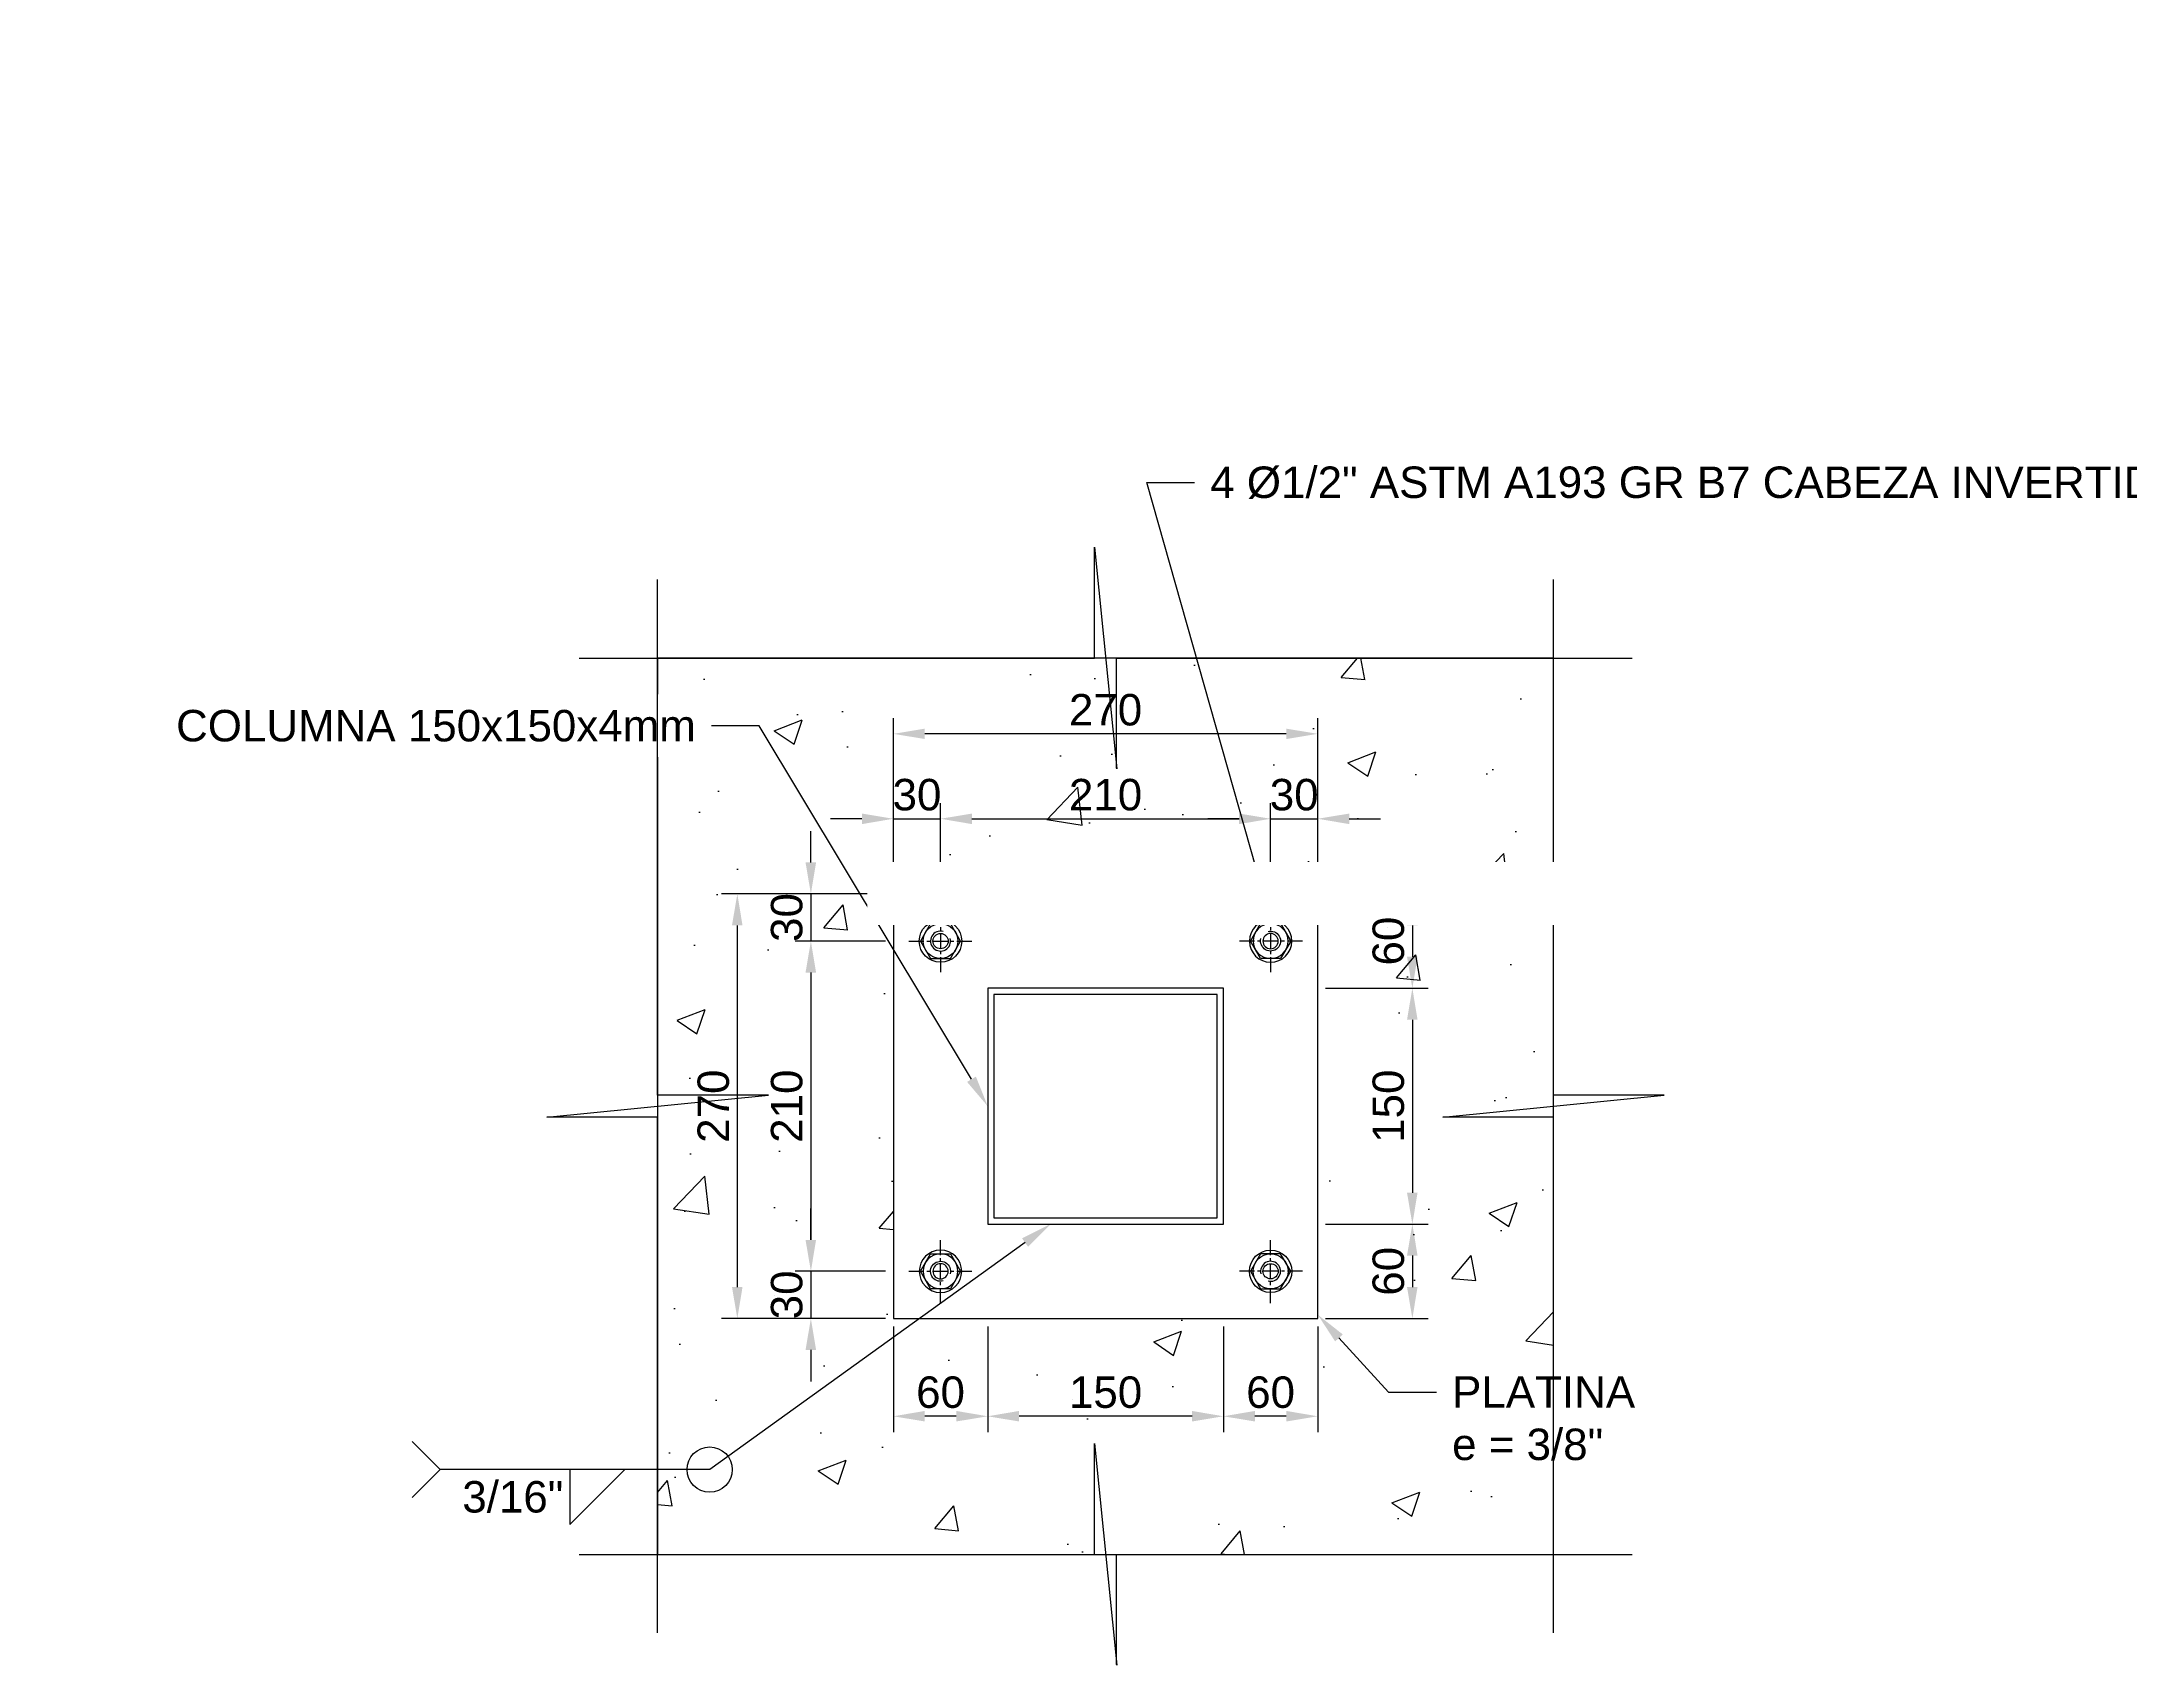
# Model space of a CAD drawing. Header units: millimetres. Extents: x -1367288 to 157996, y -18171 to 61708.
# Drawn here: x 43930 to 45259, y 14261 to 15294 of the extents above; entities that cross this region are included whole.
import ezdxf
from ezdxf import colors
from ezdxf.entities.mleader import LeaderData, LeaderLine
from ezdxf.enums import TextEntityAlignment as Align
from ezdxf.math import Vec2, Vec3

# ---------------------------------------------------------------- set-up
doc = ezdxf.new("R2010")
doc.units = ezdxf.units.MM
doc.header["$LTSCALE"] = 0.3
doc.linetypes.add('CENTER', pattern=[50.8, 31.75, -6.35, 6.35, -6.35])
for name, color, linetype in [('EE-CENTROS', 8, 'CENTER'), ('EE-TEXTO 2', 2, 'Continuous'), ('SIM-CONCRETO', 8, 'Continuous'), ('SIM-COTAS', 1, 'Continuous'), ('SIM-PLATINAS', 2, 'Continuous'), ('SIM-PTE 150x150x4mm', 114, 'Continuous')]:
    doc.layers.add(name, color=color, linetype=linetype)
doc.styles.add('ARIAL EE', font='arial.ttf')
doc.styles.get("Standard").update_dxf_attribs({"font": 'arial.ttf'})
doc.dimstyles.new('EE 1_STANDAR', dxfattribs={"dimtxt": 2, "dimasz": 2, "dimexe": 1, "dimexo": 0.5, "dimgap": 0.5, "dimtad": 1, "dimdec": 0, "dimdsep": 46, "dimtxsty": 'ARIAL EE', "dimcen": 1.5, "dimclrd": 256, "dimclre": 256, "dimclrt": 2, "dimadec": 0, "dimazin": 0, "dimtfac": 1, "dimtdec": 0, "dimtix": 1, "dimtmove": 0, "dimatfit": 2, "dimfxl": 1, "dimlwd": -1, "dimlwe": -1, "dimarcsym": 0})

# ---------------------------------------------------------------- blocks, each defined once
blk = doc.blocks.new('TUERCA 1-2')
blk.add_lwpolyline([(-6.4, 11.1), (-12.8, 0), (-6.4, -11.1), (6.4, -11.1), (12.8, 0), (6.4, 11.1)], close=True)
for radius in [13.5, 11.1, 4.85]:
    blk.add_circle((0, 0), radius)
blk.add_arc((0, 0), 6.35, 75, 15)
at = {"layer": 'EE-CENTROS'}
for p, q in [((0, 20.2), (0, -20.2)), ((-20.2, 0), (20.2, 0))]:
    blk.add_line(p, q, dxfattribs=at)
blk = doc.blocks.new('*D646')
at = {"layer": 'SIM-COTAS', "transparency": 16777216}
for p, q in [((44472.3, 14756.7), (44472.3, 14809.5)), ((44502.3, 14756.7), (44502.3, 14809.5)), ((44452.3, 14799.5), (44432.3, 14799.5)), ((44472.3, 14799.5), (44502.3, 14799.5)), ((44522.3, 14799.5), (44542.3, 14799.5))]:
    blk.add_line(p, q, dxfattribs=at)
for points in [[(44452.3, 14802.8), (44452.3, 14796.1), (44472.3, 14799.5)], [(44522.3, 14802.8), (44522.3, 14796.1), (44502.3, 14799.5)]]:
    blk.add_solid(points, dxfattribs=at)
at = {"layer": 'SIM-COTAS', "color": 2, "transparency": 16777216, "insert": (44487.3, 14814.7), "char_height": 20, "attachment_point": 5, "style": 'ARIAL EE'}
blk.add_mtext('30', dxfattribs=at)
blk = doc.blocks.new('*D647')
at = {"layer": 'SIM-COTAS', "transparency": 16777216}
for p, q in [((44419.8, 14771.7), (44419.8, 14791.7)), ((44467.3, 14751.7), (44409.8, 14751.7)), ((44419.8, 14751.7), (44419.8, 14721.7)), ((44467.3, 14721.7), (44409.8, 14721.7)), ((44419.8, 14701.7), (44419.8, 14681.7))]:
    blk.add_line(p, q, dxfattribs=at)
for points in [[(44416.4, 14771.7), (44423.1, 14771.7), (44419.8, 14751.7)], [(44416.4, 14701.7), (44423.1, 14701.7), (44419.8, 14721.7)]]:
    blk.add_solid(points, dxfattribs=at)
at = {"layer": 'SIM-COTAS', "color": 2, "transparency": 16777216, "insert": (44404.5, 14736.7), "char_height": 20, "attachment_point": 5, "rotation": 90, "style": 'ARIAL EE'}
blk.add_mtext('30', dxfattribs=at)
blk = doc.blocks.new('*D648')
at = {"layer": 'SIM-COTAS', "transparency": 16777216}
for p, q in [((44467.3, 14721.7), (44409.8, 14721.7)), ((44419.8, 14701.7), (44419.8, 14531.7)), ((44467.3, 14511.7), (44409.8, 14511.7))]:
    blk.add_line(p, q, dxfattribs=at)
for points in [[(44416.4, 14701.7), (44423.1, 14701.7), (44419.8, 14721.7)], [(44416.4, 14531.7), (44423.1, 14531.7), (44419.8, 14511.7)]]:
    blk.add_solid(points, dxfattribs=at)
at = {"layer": 'SIM-COTAS', "color": 2, "transparency": 16777216, "insert": (44404.5, 14616.7), "char_height": 20, "attachment_point": 5, "rotation": 90, "style": 'ARIAL EE', "bg_fill": 3, "box_fill_scale": 1.1, "bg_fill_color": 256, "bg_fill_true_color": 13158600, "bg_fill_transparency": 0}
blk.add_mtext('210', dxfattribs=at)
blk = doc.blocks.new('*D649')
at = {"layer": 'SIM-COTAS', "transparency": 16777216}
for p, q in [((44419.8, 14531.7), (44419.8, 14551.7)), ((44467.3, 14511.7), (44409.8, 14511.7)), ((44419.8, 14511.7), (44419.8, 14481.7)), ((44467.3, 14481.7), (44409.8, 14481.7)), ((44419.8, 14461.7), (44419.8, 14441.7))]:
    blk.add_line(p, q, dxfattribs=at)
for points in [[(44416.4, 14531.7), (44423.1, 14531.7), (44419.8, 14511.7)], [(44416.4, 14461.7), (44423.1, 14461.7), (44419.8, 14481.7)]]:
    blk.add_solid(points, dxfattribs=at)
at = {"layer": 'SIM-COTAS', "color": 2, "transparency": 16777216, "insert": (44404.5, 14496.7), "char_height": 20, "attachment_point": 5, "rotation": 90, "style": 'ARIAL EE'}
blk.add_mtext('30', dxfattribs=at)
blk = doc.blocks.new('*D650')
at = {"layer": 'SIM-COTAS', "transparency": 16777216}
for p, q in [((44747.3, 14751.7), (44812.5, 14751.7)), ((44802.5, 14731.7), (44802.5, 14711.7)), ((44747.3, 14691.7), (44812.5, 14691.7))]:
    blk.add_line(p, q, dxfattribs=at)
for points in [[(44799.1, 14731.7), (44805.8, 14731.7), (44802.5, 14751.7)], [(44799.1, 14711.7), (44805.8, 14711.7), (44802.5, 14691.7)]]:
    blk.add_solid(points, dxfattribs=at)
at = {"layer": 'SIM-COTAS', "color": 2, "transparency": 16777216, "insert": (44787.3, 14721.7), "char_height": 20, "attachment_point": 5, "rotation": 90, "style": 'ARIAL EE'}
blk.add_mtext('60', dxfattribs=at)
blk = doc.blocks.new('*D651')
at = {"layer": 'SIM-COTAS', "transparency": 16777216}
for p, q in [((44747.3, 14691.7), (44812.5, 14691.7)), ((44802.5, 14671.7), (44802.5, 14561.7)), ((44747.3, 14541.7), (44812.5, 14541.7))]:
    blk.add_line(p, q, dxfattribs=at)
for points in [[(44799.1, 14671.7), (44805.8, 14671.7), (44802.5, 14691.7)], [(44799.1, 14561.7), (44805.8, 14561.7), (44802.5, 14541.7)]]:
    blk.add_solid(points, dxfattribs=at)
at = {"layer": 'SIM-COTAS', "color": 2, "transparency": 16777216, "insert": (44787.3, 14616.7), "char_height": 20, "attachment_point": 5, "rotation": 90, "style": 'ARIAL EE'}
blk.add_mtext('150', dxfattribs=at)
blk = doc.blocks.new('*D652')
at = {"layer": 'SIM-COTAS', "transparency": 16777216}
for p, q in [((44747.3, 14541.7), (44812.5, 14541.7)), ((44802.5, 14521.7), (44802.5, 14501.7)), ((44747.3, 14481.7), (44812.5, 14481.7))]:
    blk.add_line(p, q, dxfattribs=at)
for points in [[(44799.1, 14521.7), (44805.8, 14521.7), (44802.5, 14541.7)], [(44799.1, 14501.7), (44805.8, 14501.7), (44802.5, 14481.7)]]:
    blk.add_solid(points, dxfattribs=at)
at = {"layer": 'SIM-COTAS', "color": 2, "transparency": 16777216, "insert": (44787.3, 14511.7), "char_height": 20, "attachment_point": 5, "rotation": 90, "style": 'ARIAL EE'}
blk.add_mtext('60', dxfattribs=at)
blk = doc.blocks.new('*D653')
at = {"layer": 'SIM-COTAS', "transparency": 16777216}
for p, q in [((44682.3, 14476.7), (44682.3, 14409.5)), ((44742.3, 14476.7), (44742.3, 14409.5)), ((44722.3, 14419.5), (44702.3, 14419.5))]:
    blk.add_line(p, q, dxfattribs=at)
for points in [[(44702.3, 14422.9), (44702.3, 14416.2), (44682.3, 14419.5)], [(44722.3, 14422.9), (44722.3, 14416.2), (44742.3, 14419.5)]]:
    blk.add_solid(points, dxfattribs=at)
at = {"layer": 'SIM-COTAS', "color": 2, "transparency": 16777216, "insert": (44712.3, 14434.7), "char_height": 20, "attachment_point": 5, "style": 'ARIAL EE'}
blk.add_mtext('60', dxfattribs=at)
blk = doc.blocks.new('*D654')
at = {"layer": 'SIM-COTAS', "transparency": 16777216}
for p, q in [((44532.3, 14476.7), (44532.3, 14409.5)), ((44682.3, 14476.7), (44682.3, 14409.5)), ((44662.3, 14419.5), (44552.3, 14419.5))]:
    blk.add_line(p, q, dxfattribs=at)
for points in [[(44552.3, 14422.9), (44552.3, 14416.2), (44532.3, 14419.5)], [(44662.3, 14422.9), (44662.3, 14416.2), (44682.3, 14419.5)]]:
    blk.add_solid(points, dxfattribs=at)
at = {"layer": 'SIM-COTAS', "color": 2, "transparency": 16777216, "insert": (44607.3, 14434.7), "char_height": 20, "attachment_point": 5, "style": 'ARIAL EE'}
blk.add_mtext('150', dxfattribs=at)
blk = doc.blocks.new('*D640')
at = {"layer": 'SIM-COTAS', "transparency": 16777216}
for p, q in [((44472.3, 14476.7), (44472.3, 14409.5)), ((44532.3, 14476.7), (44532.3, 14409.5)), ((44512.3, 14419.5), (44492.3, 14419.5))]:
    blk.add_line(p, q, dxfattribs=at)
for points in [[(44492.3, 14422.9), (44492.3, 14416.2), (44472.3, 14419.5)], [(44512.3, 14422.9), (44512.3, 14416.2), (44532.3, 14419.5)]]:
    blk.add_solid(points, dxfattribs=at)
at = {"layer": 'SIM-COTAS', "color": 2, "transparency": 16777216, "insert": (44502.3, 14434.7), "char_height": 20, "attachment_point": 5, "style": 'ARIAL EE'}
blk.add_mtext('60', dxfattribs=at)
blk = doc.blocks.new('*D641')
at = {"layer": 'SIM-COTAS', "transparency": 16777216}
for p, q in [((44472.3, 14756.7), (44472.3, 14863.5)), ((44742.3, 14756.7), (44742.3, 14863.5)), ((44722.3, 14853.5), (44492.3, 14853.5))]:
    blk.add_line(p, q, dxfattribs=at)
for points in [[(44492.3, 14856.8), (44492.3, 14850.2), (44472.3, 14853.5)], [(44722.3, 14856.8), (44722.3, 14850.2), (44742.3, 14853.5)]]:
    blk.add_solid(points, dxfattribs=at)
at = {"layer": 'SIM-COTAS', "color": 2, "transparency": 16777216, "insert": (44607.3, 14868.7), "char_height": 20, "attachment_point": 5, "style": 'ARIAL EE', "bg_fill": 3, "box_fill_scale": 1.1, "bg_fill_color": 256, "bg_fill_true_color": 13158600, "bg_fill_transparency": 0}
blk.add_mtext('270', dxfattribs=at)
blk = doc.blocks.new('*D642')
at = {"layer": 'SIM-COTAS', "transparency": 16777216}
for p, q in [((44467.3, 14751.7), (44363, 14751.7)), ((44373, 14731.7), (44373, 14501.7)), ((44467.3, 14481.7), (44363, 14481.7))]:
    blk.add_line(p, q, dxfattribs=at)
for points in [[(44369.6, 14731.7), (44376.3, 14731.7), (44373, 14751.7)], [(44369.6, 14501.7), (44376.3, 14501.7), (44373, 14481.7)]]:
    blk.add_solid(points, dxfattribs=at)
at = {"layer": 'SIM-COTAS', "color": 2, "transparency": 16777216, "insert": (44357.8, 14616.7), "char_height": 20, "attachment_point": 5, "rotation": 90, "style": 'ARIAL EE', "bg_fill": 3, "box_fill_scale": 1.1, "bg_fill_color": 256, "bg_fill_true_color": 13158600, "bg_fill_transparency": 0}
blk.add_mtext('270', dxfattribs=at)
blk = doc.blocks.new('AWS-FILL-DER')
at = {"transparency": 16777216}
for p, q in [((-19.75, 0), (-21.53, 1.78)), ((-11.5, -3.5), (-8, 0)), ((-19.75, 0), (-21.53, -1.78)), ((-8, 0), (-19.75, 0)), ((-11.5, 0), (-11.5, -3.5))]:
    blk.add_line(p, q, dxfattribs=at)
at = {"layer": 'EE-TEXTO 2', "color": 2, "transparency": 16777216, "style": 'ARIAL EE'}
for tag, flags, p in [('OBSERVACION', 4, (-21.91, -1.07)), ('VALOR_SOLDADURA', 12, (-11.92, -2.73))]:
    blk.add_attdef(tag, text='', height=2, dxfattribs=dict(at, flags=flags)).set_placement(p, align=Align.RIGHT)
at = {"layer": 'EE-TEXTO 2', "color": 2, "transparency": 16777216, "style": 'ARIAL EE', "flags": 12}
blk.add_attdef('DE-TANTO-CADA-TANTO', (-7.66, -2.68), '', height=2, dxfattribs=at)
blk = doc.blocks.new('*D655')
at = {"layer": 'SIM-COTAS', "transparency": 16777216}
for p, q in [((44502.3, 14756.7), (44502.3, 14809.5)), ((44712.3, 14756.7), (44712.3, 14809.5)), ((44522.3, 14799.5), (44692.3, 14799.5))]:
    blk.add_line(p, q, dxfattribs=at)
for points in [[(44522.3, 14802.8), (44522.3, 14796.1), (44502.3, 14799.5)], [(44692.3, 14802.8), (44692.3, 14796.1), (44712.3, 14799.5)]]:
    blk.add_solid(points, dxfattribs=at)
at = {"layer": 'SIM-COTAS', "color": 2, "transparency": 16777216, "insert": (44607.3, 14814.7), "char_height": 20, "attachment_point": 5, "style": 'ARIAL EE'}
blk.add_mtext('210', dxfattribs=at)
blk = doc.blocks.new('*D656')
at = {"layer": 'SIM-COTAS', "transparency": 16777216}
for p, q in [((44712.3, 14756.7), (44712.3, 14809.5)), ((44742.3, 14756.7), (44742.3, 14809.5)), ((44692.3, 14799.5), (44672.3, 14799.5)), ((44712.3, 14799.5), (44742.3, 14799.5)), ((44762.3, 14799.5), (44782.3, 14799.5))]:
    blk.add_line(p, q, dxfattribs=at)
for points in [[(44692.3, 14802.8), (44692.3, 14796.1), (44712.3, 14799.5)], [(44762.3, 14802.8), (44762.3, 14796.1), (44742.3, 14799.5)]]:
    blk.add_solid(points, dxfattribs=at)
at = {"layer": 'SIM-COTAS', "color": 2, "transparency": 16777216, "insert": (44727.3, 14814.7), "char_height": 20, "attachment_point": 5, "style": 'ARIAL EE'}
blk.add_mtext('30', dxfattribs=at)

msp = doc.modelspace()

# ---------------------------------------------------------------- hatches: boundary and pattern name
at = {"layer": 'SIM-CONCRETO'}
h = msp.add_hatch(dxfattribs=at)
h.set_pattern_fill('AR-CONC', color=256)
h.set_pattern_definition([(50, (-614.56, 437.3), (182.18467, -15.9391), [19.05, -209.55]), (355, (-614.56, 437.3), (-35.2434, 191.05685), [15.24, -167.6406]), (100.45144, (-599.37, 435.98), (146.94125, 175.11775), [16.19, -178.09024]), (46.1842, (-614.56, 488.1), (271.079, -42.0423), [28.575, -314.325]), (96.63556, (-591.97, 484.6), (237.4041, 247.4261), [24.285, -267.1356]), (351.18415, (-614.56, 488.1), (237.4041, 247.4261), [22.86, -251.4597]), (21, (-589.16, 475.4), (151.6144, -102.2652), [19.05, -209.55]), (326, (-589.16, 475.4), (61.802, 184.188), [15.24, -167.64]), (71.45144, (-576.52, 466.88), (213.4164, 81.9228), [16.19, -178.08994]), (37.5, (-614.556, 437.304), (3.0886, 84.55504), [0, -165.608, 0, -170.18, 0, -168.275]), (7.5, (-614.56, 437.3), (66.81966, 100.18057), [0, -97.028, 0, -161.798, 0, -64.135]), (327.5, (-671.2, 437.304), (135.5906, -5.72874), [0, -63.5, 0, -198.12, 0, -262.89]), (317.5, (-696.6, 437.3), (148.12918, 25.4265), [0, -82.55, 0, -131.572, 0, -186.69])])
h.paths.add_polyline_path([(44472.3, 14481.7), (44742.3, 14481.7), (44742.3, 14751.7), (44472.3, 14751.7)], flags=16)
h.paths.add_polyline_path([(44322.3, 14331.7), (44892.3, 14331.7), (44892.3, 14901.7), (44322.3, 14901.7)])

# ---------------------------------------------------------------- linework, layer by layer
at = {"layer": 'SIM-CONCRETO', "elevation": 0.6}
msp.add_lwpolyline([(44322.3, 14331.7), (44892.3, 14331.7), (44892.3, 14901.7), (44322.3, 14901.7)], close=True, dxfattribs=at)
at = {"layer": 'SIM-COTAS'}
msp.add_circle((44355.4, 14385.6), 14.4, dxfattribs=at)
at = {"layer": 'SIM-PLATINAS', "elevation": 0.6}
msp.add_lwpolyline([(44472.3, 14481.7), (44742.3, 14481.7), (44742.3, 14751.7), (44472.3, 14751.7)], close=True, dxfattribs=at)
at = {"layer": 'SIM-PTE 150x150x4mm', "elevation": 0.6}
for points in [[(44532.3, 14541.7), (44682.3, 14541.7), (44682.3, 14691.7), (44532.3, 14691.7)], [(44536.3, 14545.7), (44678.3, 14545.7), (44678.3, 14687.7), (44536.3, 14687.7)]]:
    msp.add_lwpolyline(points, close=True, dxfattribs=at)

# ---------------------------------------------------------------- block references
msp.add_blockref('TUERCA 1-2', (44502.3, 14721.7, 0.6))
at = {"xscale": -1}
msp.add_blockref('TUERCA 1-2', (44712.3, 14721.7, 0.6), dxfattribs=at)
at = {"xscale": -1, "rotation": 180}
msp.add_blockref('TUERCA 1-2', (44502.3, 14511.7, 0.6), dxfattribs=at)
at = {"rotation": 180}
msp.add_blockref('TUERCA 1-2', (44712.3, 14511.7, 0.6), dxfattribs=at)

# ---------------------------------------------------------------- dimensions: what is measured, and where the dimension line sits
at = {"layer": 'SIM-COTAS'}
for base, p1, p2, picture, middle in [((44502.3, 14799.5), (44472.3, 14751.7, 0.6), (44502.3, 14751.7, 0.6), '*D646', (44487.3, 14814.7)), ((44472.3, 14419.5), (44532.3, 14481.7, 0.6), (44472.3, 14481.7, 0.6), '*D640', (44502.3, 14434.7)), ((44532.3, 14419.5), (44682.3, 14481.7, 0.6), (44532.3, 14481.7, 0.6), '*D654', (44607.3, 14434.7)), ((44682.3, 14419.5), (44742.3, 14481.7, 0.6), (44682.3, 14481.7, 0.6), '*D653', (44712.3, 14434.7))]:
    dim = msp.add_linear_dim(base=base, p1=p1, p2=p2, dimstyle='EE 1_STANDAR', dxfattribs=at)
    dim.commit()
    dim.dimension.update_dxf_attribs({"geometry": picture, "text_midpoint": middle})
for base, p1, p2, picture, middle in [((44419.8, 14721.7), (44472.3, 14751.7, 0.6), (44472.3, 14721.7, 0.6), '*D647', (44404.5, 14736.7)), ((44802.5, 14691.7), (44742.3, 14751.7, 0.6), (44742.3, 14691.7, 0.6), '*D650', (44787.3, 14721.7)), ((44802.5, 14541.7), (44742.3, 14691.7, 0.6), (44742.3, 14541.7, 0.6), '*D651', (44787.3, 14616.7)), ((44802.5, 14481.7), (44742.3, 14541.7, 0.6), (44742.3, 14481.7, 0.6), '*D652', (44787.3, 14511.7))]:
    dim = msp.add_linear_dim(base=base, p1=p1, p2=p2, angle=90, dimstyle='EE 1_STANDAR', dxfattribs=at)
    dim.commit()
    dim.dimension.update_dxf_attribs({"geometry": picture, "text_midpoint": middle})

# ---------------------------------------------------------------- leaders
at = {"layer": 'SIM-COTAS', "linetype": 'Continuous'}
ml = msp.add_multileader_mtext('Standard', dxfattribs=at)
ml.set_content('\\A1;{\\C2;COLUMNA\\PPTE 300x300x10mm}', color=256)
ml.set_leader_properties()
ml.build(insert=Vec2(0, 0))
ml.multileader.update_dxf_attribs({"dogleg_length": 0.0025, "arrow_head_size": 100, "scale": 50})
ctx = ml.context
ctx.base_point, ctx.scale, ctx.char_height, ctx.arrow_head_size, ctx.landing_gap_size, ctx.plane_origin = Vec3(-14168.4, 15241.2, -2.4), 50, 100, 100, 50, Vec3(-17561.4, -408, -2.4)
notes = []
notes.append((ctx, [(0, (1, 1, 0), (-14245.6, 15241.2, -2.4), (1, 0), 77.3, [(0, [(-14456.5, 15241.2, -2.4)], 0, [])])]))
ctx.mtext.insert, ctx.mtext.width, ctx.mtext.defined_height, ctx.mtext.flow_direction = Vec3(-14118.4, 15292.1, -2.4), 1318.047, 411.1, 5
for ctx, leaders in notes:
    for number, flags, end, landing, length, lines in leaders:
        leader = LeaderData()
        leader.index, (leader.has_last_leader_line, leader.has_dogleg_vector, leader.attachment_direction) = number, flags
        leader.last_leader_point, leader.dogleg_vector, leader.dogleg_length = Vec3(end), Vec3(landing), length
        for number, points, colour, breaks in lines:
            line = LeaderLine()
            line.index, line.vertices, line.color, line.breaks = number, Vec3.list(points), colors.encode_raw_color(colour), breaks
            leader.lines.append(line)
        ctx.leaders.append(leader)

# ---------------------------------------------------------------- next in the draw order: dimensions: what is measured, and where the dimension line sits
at = {"layer": 'SIM-COTAS'}
dim = msp.add_linear_dim(base=(44472.3, 14853.5), p1=(44742.3, 14751.7, 0.6), p2=(44472.3, 14751.7, 0.6), dimstyle='EE 1_STANDAR', override={"dimtfill": 1}, dxfattribs=at)
dim.commit()
dim.dimension.update_dxf_attribs({"geometry": '*D641', "text_midpoint": (44607.3, 14868.7)})
dim = msp.add_linear_dim(base=(44419.8, 14511.7), p1=(44472.3, 14721.7, 0.6), p2=(44472.3, 14511.7, 0.6), angle=90, dimstyle='EE 1_STANDAR', override={"dimtfill": 1}, dxfattribs=at)
dim.commit()
dim.dimension.update_dxf_attribs({"geometry": '*D648', "text_midpoint": (44404.5, 14616.7)})

# ---------------------------------------------------------------- next in the draw order: leaders
at = {"layer": 'SIM-COTAS', "linetype": 'Continuous'}
ml = msp.add_multileader_mtext('Standard', dxfattribs=at)
ml.set_content('\\A1;{\\C2;PLATINA\\Pe = 3/8"}', color=256)
ml.set_leader_properties()
ml.build(insert=Vec2(0, 0))
ml.multileader.update_dxf_attribs({"dogleg_length": 0.0025, "arrow_head_size": 20, "scale": 10})
ctx = ml.context
ctx.base_point, ctx.scale, ctx.char_height, ctx.arrow_head_size, ctx.landing_gap_size, ctx.plane_origin = Vec3(44817.8, 14434.8), 10, 20, 20, 10, Vec3(15161.1, 20663.1)
notes = []
notes.append((ctx, [(0, (1, 1, 0), (44787.4, 14434.8), (1, 0), 30.4, [(0, [(44742.3, 14484.1)], 0, [])])]))
ctx.mtext.insert, ctx.mtext.width, ctx.mtext.defined_height, ctx.mtext.flow_direction = Vec3(44827.8, 14445), 114.982, 84.6, 5
ctx.mtext.has_bg_fill, ctx.mtext.bg_color, ctx.mtext.bg_scale_factor, ctx.mtext.bg_transparency, ctx.mtext.use_window_bg_color = 1, -1027028792, 1.5, 0, 1
for ctx, leaders in notes:
    for number, flags, end, landing, length, lines in leaders:
        leader = LeaderData()
        leader.index, (leader.has_last_leader_line, leader.has_dogleg_vector, leader.attachment_direction) = number, flags
        leader.last_leader_point, leader.dogleg_vector, leader.dogleg_length = Vec3(end), Vec3(landing), length
        for number, points, colour, breaks in lines:
            line = LeaderLine()
            line.index, line.vertices, line.color, line.breaks = number, Vec3.list(points), colors.encode_raw_color(colour), breaks
            leader.lines.append(line)
        ctx.leaders.append(leader)

# ---------------------------------------------------------------- next in the draw order: linework, layer by layer
at = {"layer": 'SIM-COTAS', "elevation": 0.6}
msp.add_lwpolyline([(44272.3, 14331.7), (44600.3, 14331.7), (44600.3, 14401.2, 0.024922), (44600.3, 14402.2), (44614.4, 14261.2, -0.024922), (44614.3, 14262.2), (44614.3, 14331.7), (44942.3, 14331.7)], format="xyb", dxfattribs=at)

# ---------------------------------------------------------------- next in the draw order: dimensions: what is measured, and where the dimension line sits
at = {"layer": 'SIM-COTAS'}
dim = msp.add_linear_dim(base=(44419.8, 14481.7), p1=(44472.3, 14511.7, 0.6), p2=(44472.3, 14481.7, 0.6), angle=90, dimstyle='EE 1_STANDAR', dxfattribs=at)
dim.commit()
dim.dimension.update_dxf_attribs({"geometry": '*D649', "text_midpoint": (44404.5, 14496.7)})

# ---------------------------------------------------------------- next in the draw order: leaders
at = {"layer": 'SIM-COTAS', "linetype": 'Continuous'}
ml = msp.add_multileader_mtext('Standard', dxfattribs=at)
ml.set_content('{\\C2;4 %%C1/2" ASTM A193 GR B7 CABEZA INVERTIDA ANCLAR 120mm AL CONCRETO}', color=256)
ml.set_leader_properties()
ml.build(insert=Vec2(0, 0))
ml.multileader.update_dxf_attribs({"dogleg_length": 0.0025, "arrow_head_size": 20, "scale": 10})
ctx = ml.context
ctx.base_point, ctx.scale, ctx.char_height, ctx.arrow_head_size, ctx.landing_gap_size, ctx.plane_origin = Vec3(44663.9, 15013.4), 10, 20, 20, 10, Vec3(15131.1, 20914.2)
notes = []
notes.append((ctx, [(0, (1, 1, 0), (44633.5, 15013.4), (1, 0), 30.4, [(0, [(44712.3, 14735.2)], 0, [])])]))
ctx.mtext.insert, ctx.mtext.width, ctx.mtext.defined_height, ctx.mtext.flow_direction = Vec3(44673.9, 15023.5), 390.171, 84.6, 5
ctx.mtext.has_bg_fill, ctx.mtext.bg_color, ctx.mtext.bg_scale_factor, ctx.mtext.bg_transparency, ctx.mtext.use_window_bg_color = 1, -1027028792, 1.5, 0, 1
for ctx, leaders in notes:
    for number, flags, end, landing, length, lines in leaders:
        leader = LeaderData()
        leader.index, (leader.has_last_leader_line, leader.has_dogleg_vector, leader.attachment_direction) = number, flags
        leader.last_leader_point, leader.dogleg_vector, leader.dogleg_length = Vec3(end), Vec3(landing), length
        for number, points, colour, breaks in lines:
            line = LeaderLine()
            line.index, line.vertices, line.color, line.breaks = number, Vec3.list(points), colors.encode_raw_color(colour), breaks
            leader.lines.append(line)
        ctx.leaders.append(leader)

# ---------------------------------------------------------------- next in the draw order: linework, layer by layer
at = {"layer": 'SIM-COTAS', "elevation": 0.6}
msp.add_lwpolyline([(44892.3, 14281.7), (44892.3, 14609.7), (44822.8, 14609.7, 0.024922), (44821.8, 14609.7), (44962.8, 14623.8, -0.024922), (44961.8, 14623.7), (44892.3, 14623.7), (44892.3, 14951.7)], format="xyb", dxfattribs=at)

# ---------------------------------------------------------------- next in the draw order: dimensions: what is measured, and where the dimension line sits
at = {"layer": 'SIM-COTAS'}
dim = msp.add_linear_dim(base=(44742.3, 14799.5), p1=(44712.3, 14751.7, 0.6), p2=(44742.3, 14751.7, 0.6), dimstyle='EE 1_STANDAR', dxfattribs=at)
dim.commit()
dim.dimension.update_dxf_attribs({"geometry": '*D656', "text_midpoint": (44727.3, 14814.7)})
dim = msp.add_linear_dim(base=(44373, 14481.7), p1=(44472.3, 14751.7, 0.6), p2=(44472.3, 14481.7, 0.6), angle=90, dimstyle='EE 1_STANDAR', override={"dimtfill": 1}, dxfattribs=at)
dim.commit()
dim.dimension.update_dxf_attribs({"geometry": '*D642', "text_midpoint": (44357.8, 14616.7)})

# ---------------------------------------------------------------- next in the draw order: leaders
at = {"layer": 'SIM-COTAS', "linetype": 'Continuous'}
ml = msp.add_multileader_mtext('Standard', dxfattribs=at)
ml.set_content('\\A1;{\\C2;COLUMNA 150x150x4mm}', color=256)
ml.set_leader_properties()
ml.build(insert=Vec2(0, 0))
ml.multileader.update_dxf_attribs({"dogleg_length": 0.0025, "arrow_head_size": 20, "scale": 10})
ctx = ml.context
ctx.base_point, ctx.scale, ctx.char_height, ctx.arrow_head_size, ctx.landing_gap_size, ctx.plane_origin = Vec3(44158.2, 14858.5, 0.6), 10, 20, 20, 10, Vec3(14951.1, 20795.7, 0.6)
ctx.text_align_type = 2
notes = []
notes.append((ctx, [(1, (1, 1, 0), (44386.9, 14858.5, 0.6), (-1, 0), 30.4, [(0, [(44532.3, 14616.7, 0.6)], 0, [])])]))
ctx.mtext.insert, ctx.mtext.width, ctx.mtext.defined_height, ctx.mtext.alignment, ctx.mtext.flow_direction = Vec3(44346.6, 14868.7, 0.6), 114.982, 84.6, 3, 5
ctx.mtext.has_bg_fill, ctx.mtext.bg_color, ctx.mtext.bg_scale_factor, ctx.mtext.bg_transparency, ctx.mtext.use_window_bg_color = 1, -1027028792, 1.5, 0, 1
at = {"layer": 'SIM-COTAS'}
ml = msp.add_multileader_block('Standard', dxfattribs=at)
ml.set_content('AWS-FILL-DER', color=256, scale=10)
ml.set_attribute('DE-TANTO-CADA-TANTO', '', width=0)
ml.set_attribute('VALOR_SOLDADURA', '3/16"', width=0)
ml.set_attribute('OBSERVACION', '', width=0)
ml.set_leader_properties(color=256)
ml.build(insert=Vec2(0, 0))
ml.multileader.update_dxf_attribs({"arrow_head_size": 20, "scale": 10, "block_connection_type": 1})
ctx = ml.context
ctx.base_point, ctx.scale, ctx.char_height, ctx.arrow_head_size, ctx.landing_gap_size, ctx.plane_origin = Vec3(44184, 14385.6), 10, 40, 20, 20, Vec3(44049.5, 13603.1)
ctx.attachment_type = 1
notes.append((ctx, [(0, (1, 1, 0), (44355.4, 14385.6), (-1, 0), 53.9, [(0, [(44572.3, 14541.7)], 0, [])])]))
ctx.block.insert = Vec3(44381.5, 14385.6)
for ctx, leaders in notes:
    for number, flags, end, landing, length, lines in leaders:
        leader = LeaderData()
        leader.index, (leader.has_last_leader_line, leader.has_dogleg_vector, leader.attachment_direction) = number, flags
        leader.last_leader_point, leader.dogleg_vector, leader.dogleg_length = Vec3(end), Vec3(landing), length
        for number, points, colour, breaks in lines:
            line = LeaderLine()
            line.index, line.vertices, line.color, line.breaks = number, Vec3.list(points), colors.encode_raw_color(colour), breaks
            leader.lines.append(line)
        ctx.leaders.append(leader)

# ---------------------------------------------------------------- next in the draw order: linework, layer by layer
at = {"layer": 'SIM-COTAS', "elevation": 0.6}
for points in [[(44272.3, 14901.7), (44600.3, 14901.7), (44600.3, 14971.2, 0.024922), (44600.3, 14972.2), (44614.4, 14831.2, -0.024922), (44614.3, 14832.2), (44614.3, 14901.7), (44942.3, 14901.7)], [(44322.3, 14281.7), (44322.3, 14609.7), (44252.8, 14609.7, 0.024922), (44251.8, 14609.7), (44392.8, 14623.8, -0.024922), (44391.8, 14623.7), (44322.3, 14623.7), (44322.3, 14951.7)]]:
    msp.add_lwpolyline(points, format="xyb", dxfattribs=at)

# ---------------------------------------------------------------- next in the draw order: dimensions: what is measured, and where the dimension line sits
at = {"layer": 'SIM-COTAS'}
dim = msp.add_linear_dim(base=(44712.3, 14799.5), p1=(44502.3, 14751.7, 0.6), p2=(44712.3, 14751.7, 0.6), dimstyle='EE 1_STANDAR', dxfattribs=at)
dim.commit()
dim.dimension.update_dxf_attribs({"geometry": '*D655', "text_midpoint": (44607.3, 14814.7)})

# ---------------------------------------------------------------- next in the draw order: leaders
at = {"layer": 'SIM-COTAS', "linetype": 'Continuous'}
ml = msp.add_multileader_mtext('Standard', dxfattribs=at)
ml.set_content('\\A1;{\\C2;COLUMNA 150x150x4mm}', color=256)
ml.set_leader_properties()
ml.build(insert=Vec2(0, 0))
ml.multileader.update_dxf_attribs({"dogleg_length": 0.0025, "arrow_head_size": 20, "scale": 10})
ctx = ml.context
ctx.base_point, ctx.scale, ctx.char_height, ctx.arrow_head_size, ctx.landing_gap_size, ctx.plane_origin = Vec3(45427, 14751.8), 10, 20, 20, 10, Vec3(16105.7, 20696.6)
ctx.text_align_type = 2
notes = []
notes.append((ctx, [(1, (1, 1, 0), (45655.8, 14751.8), (-1, 0), 30.4, [(0, [(45655.4, 14656.2)], 0, [])])]))
ctx.mtext.insert, ctx.mtext.width, ctx.mtext.defined_height, ctx.mtext.alignment, ctx.mtext.flow_direction = Vec3(45615.5, 14761.9), 114.982, 84.6, 3, 5
ctx.mtext.has_bg_fill, ctx.mtext.bg_color, ctx.mtext.bg_scale_factor, ctx.mtext.bg_transparency, ctx.mtext.use_window_bg_color = 1, -1027028792, 1.5, 0, 1
for ctx, leaders in notes:
    for number, flags, end, landing, length, lines in leaders:
        leader = LeaderData()
        leader.index, (leader.has_last_leader_line, leader.has_dogleg_vector, leader.attachment_direction) = number, flags
        leader.last_leader_point, leader.dogleg_vector, leader.dogleg_length = Vec3(end), Vec3(landing), length
        for number, points, colour, breaks in lines:
            line = LeaderLine()
            line.index, line.vertices, line.color, line.breaks = number, Vec3.list(points), colors.encode_raw_color(colour), breaks
            leader.lines.append(line)
        ctx.leaders.append(leader)

doc.saveas('drawing.dxf')
